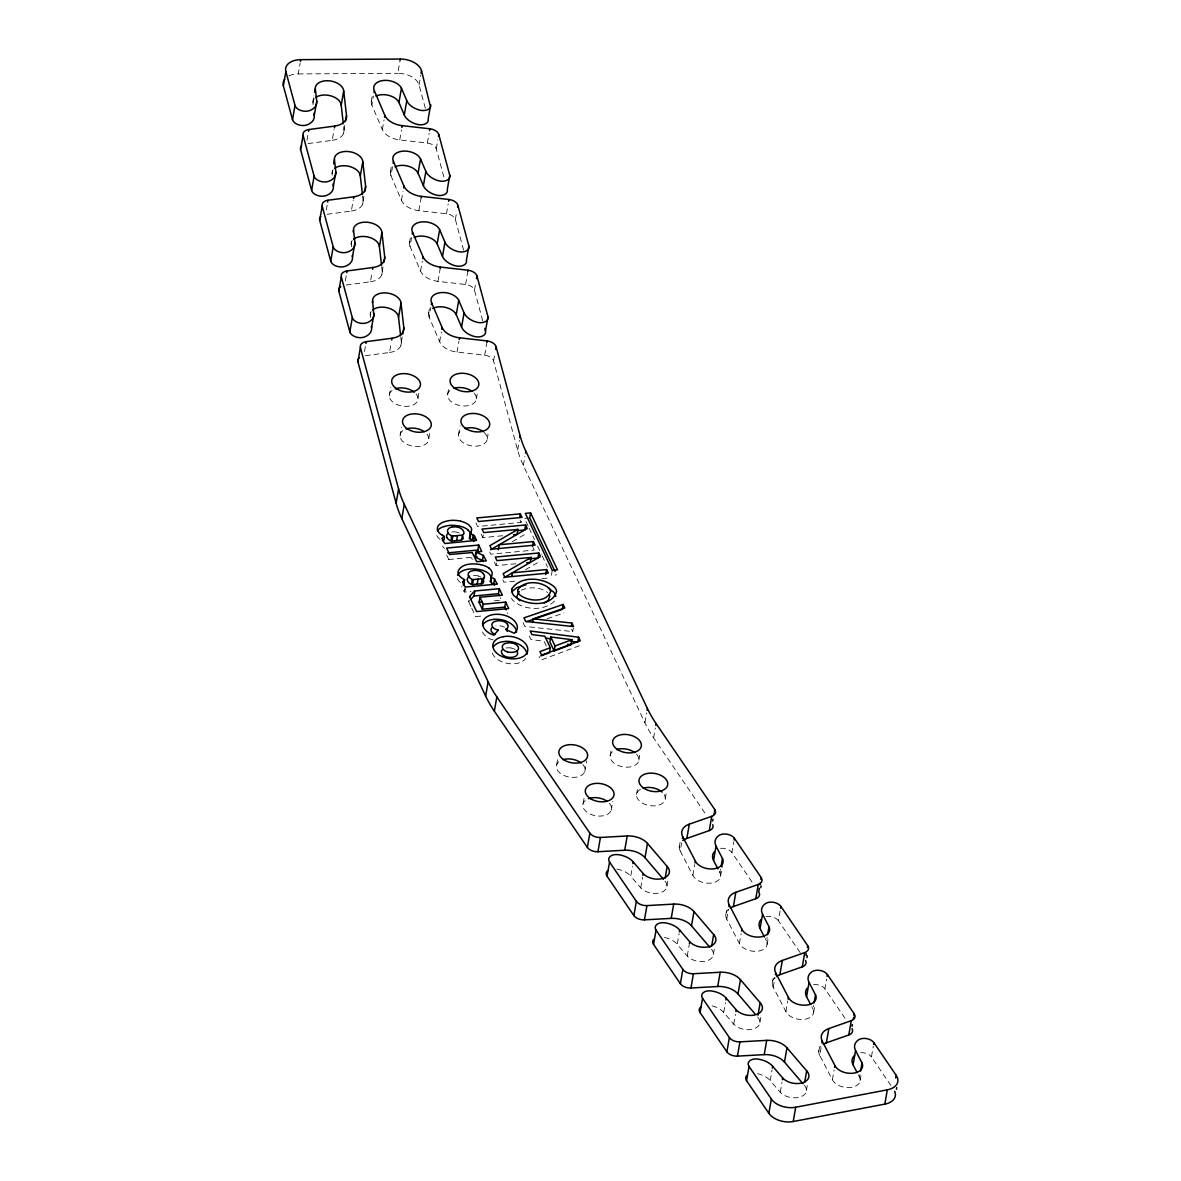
<?xml version="1.0" encoding="UTF-8"?>
<svg xmlns="http://www.w3.org/2000/svg" width="1181" height="1181" viewBox="0 0 1181 1181"><rect width="100%" height="100%" fill="white"/><g stroke="black" fill="none" stroke-linecap="round" stroke-linejoin="round"><path stroke-width="0.75" stroke-dasharray="5 3.75" d="M288.887 75.909A18.512 11.515 9.9 0 1 298.247 73.931L300.122 63.228M312.95 101.359L313.57 97.802M312.995 104.578L314.072 95.868M307.016 140.229L308.256 133.099M308.005 143.58L332.215 140.332L334.09 129.644M332.112 175.29L332.555 170.153M326.266 210.056L327.358 203.811M332.215 140.332A18.512 11.515 9.9 0 0 344.025 129.866L344.808 125.407M343.553 133.409L344.793 126.278M327.107 214.292L351.333 211.059L353.193 200.357M371.277 101.433L372.517 94.288M443.849 176.84L436.276 148.806A9.256 5.757 9.9 0 0 427.36 143.063L399.754 139.919A18.512 11.515 9.9 0 1 382.349 129.63L371.867 105.05L373.417 96.133M351.303 246.785L351.658 240.865M345.369 280.768L346.461 274.523M351.333 211.059A18.512 11.515 9.9 0 0 363.128 200.578L363.91 196.12M362.656 204.121L363.91 196.991M382.349 129.63L384.061 119.812M425.337 108.283L419.048 84.988A18.512 11.515 9.9 0 0 397.805 73.311L399.828 61.722M346.21 285.02L370.435 281.772L372.148 271.955M390.365 172.146L391.62 165M463.631 250.106L455.379 219.518A9.256 5.757 9.9 0 0 446.462 213.776L418.856 210.646A18.512 11.515 9.9 0 1 401.437 200.342L390.97 175.762L392.683 165.96M399.754 139.919L401.466 130.117M370.406 317.497L370.76 311.592M364.471 351.495L365.564 345.251M370.435 281.772A18.512 11.515 9.9 0 0 382.231 271.29L383.013 266.832M381.758 274.848L383.013 267.703M419.048 84.988L420.761 75.185M401.437 200.342L403.001 191.425M365.313 355.732L389.538 352.484L391.251 342.682M409.467 242.858L410.722 235.728M427.36 143.063L429.072 133.246M482.734 320.819L474.482 290.231A9.256 5.757 9.9 0 0 465.565 284.488L437.959 281.358A18.512 11.515 9.9 0 1 420.539 271.054L410.058 246.475L411.933 235.772M418.856 210.646L420.879 199.043M389.228 396.004L390.778 387.088M389.538 352.484A18.512 11.515 9.9 0 0 401.348 342.003L402.278 336.659M400.876 345.561L402.116 338.43M436.276 148.806L437.841 139.889M420.539 271.054L422.252 261.252M400.049 436.188L401.614 427.271M428.57 313.57L429.81 306.44M446.462 213.776L448.175 203.959M704.895 812.986L653.595 737.83A185.063 115.207 9.9 0 1 644.9 722.728L523.36 465.476A185.063 115.207 9.9 0 1 517.647 450.094L493.569 360.958A9.256 5.757 9.9 0 0 484.668 355.201L457.047 352.071A18.512 11.515 9.9 0 1 439.642 341.767L429.161 317.202L430.873 307.385M437.959 281.358L439.982 269.77M417.971 398.248L418.915 392.904M455.379 219.518L456.619 212.388M439.642 341.767L441.354 331.964M428.806 438.431L430.046 431.301M465.565 284.488L467.587 272.9M447.614 394.602L448.869 387.471M457.047 352.071L458.922 341.368M474.482 290.231L475.884 282.215M458.494 434.785L460.044 425.869M476.327 398.942L477.567 391.812M470.968 557.402L448.78 559.499L449.37 556.177M484.668 355.201L486.69 343.612M493.569 360.958L494.662 354.713M487.207 439.125L488.447 431.995M461.786 586.957L461.948 586.012M464.65 588.581L464.074 591.917L462.642 588.891M465.034 588.758L464.34 592.08M465.417 588.714L464.827 592.05L470.953 591.474M468.931 600.376L468.709 601.616L469.418 600.76M502.648 535.746L482.852 537.606L483.428 534.284M515.89 563.765L496.094 565.625L496.67 562.304M517.647 450.094L519.36 440.292M523.36 465.476L524.91 456.56M475.928 522.947L477.596 526.505L521.131 522.401L521.707 519.064M552.265 570.349L551.394 575.339L556.62 574.837M523.124 622.845L524.807 626.402L572.726 631.599L573.302 628.277M556.694 764.697L557.934 757.567M584.787 771.606L586.662 760.904M583.134 803.405L584.388 796.274M610.149 755.766L611.404 748.636M611.241 810.314L612.791 801.397M644.9 722.728L646.612 712.925M638.862 760.106L640.102 752.976M636.544 794.488L637.799 787.343M653.595 737.83L655.307 728.027M665.065 881.129A14.349 8.931 9.9 0 1 660.076 892.792A14.349 8.931 9.9 0 1 640.752 887.891L630.728 876.169L632.44 866.367M640.737 887.891L642.612 877.188M665.257 798.814L666.497 791.683M666.911 886.119L668.151 878.974M679.223 847.338L680.463 840.193M720.307 871.047L719.997 872.833A14.349 8.931 9.9 0 1 710.696 883.137A14.349 8.931 9.9 0 1 692.878 875.372L680.241 850.999L681.629 842.968M711.567 949.273A14.349 8.931 9.9 0 1 706.578 960.921A14.349 8.931 9.9 0 1 687.239 956.02L677.215 944.298L679.09 933.61M692.893 875.372L694.753 864.669M687.239 956.02L689.261 944.431M720.454 870.161L720.617 869.26M720.602 876.199L722.477 865.496M713.413 954.248L714.653 947.118M752.017 882.03L731.91 852.549L733.77 841.861M725.725 915.467L726.965 908.337M726.743 919.128L728.456 909.326A18.512 11.515 9.9 0 0 726.743 919.128L739.395 943.501A14.349 8.931 9.9 0 0 757.198 951.266A14.349 8.931 9.9 0 0 766.499 940.962L767.119 937.389M757.7 1016.989A14.349 8.931 9.9 0 1 753.36 1028.976A14.349 8.931 9.9 0 1 733.741 1024.163L723.717 1012.442L725.429 1002.639M739.395 943.501L741.107 933.699M733.741 1024.163L735.453 1014.346M767.119 944.328L768.359 937.197M759.9 1022.377L761.155 1015.247M800.201 952.624L778.412 920.693L780.124 910.876M772.226 983.596L773.481 976.466M773.245 987.257L774.957 977.455A18.512 11.515 9.9 0 0 773.245 987.257L785.896 1011.63A14.349 8.931 9.9 0 0 803.7 1019.41A14.349 8.931 9.9 0 0 813 1009.091L813.62 1005.533M804.202 1085.118A14.349 8.931 9.9 0 1 799.862 1097.105A14.349 8.931 9.9 0 1 780.242 1092.292L770.219 1080.571L772.079 1069.868M785.896 1011.63L787.771 1000.942M780.242 1092.292L781.955 1082.475M813.62 1012.457L814.86 1005.326M806.402 1090.521L807.642 1083.376M845.035 1018.288L824.914 988.822L826.626 979.019M818.728 1051.725L819.983 1044.595M859.975 1074.548L859.502 1077.234A14.349 8.931 9.9 0 1 850.202 1087.539A14.349 8.931 9.9 0 1 832.384 1079.774L819.747 1055.401L821.312 1046.469M832.398 1079.759L834.111 1069.956M860.122 1080.585L861.362 1073.455M890.917 1085.516L871.416 1056.951L873.29 1046.248M554.583 601.04C543.924 611.596 523.729 610.282 512.938 600.479A15.191 9.448 9.9 0 1 511.565 598.383M493.186 639.895L489.613 638.818A17.863 11.116 9.9 0 1 482.01 630.639M512.362 541.636L526.372 533.517M525.589 569.655L539.614 561.521M521.279 590.19C529.59 586.588 540.308 586.913 547.63 592.567M579.413 645.756L540.736 660.135L539.067 656.577M547.275 618.696L563.928 612.998M444.41 548.471L442.476 546.212M529.708 517.883L524.482 518.37L528.335 526.505M514.798 581.185L503.918 582.203L502.811 579.841M542.005 578.616L547.453 578.114L546.331 575.738M494.485 600.804L501.497 600.14L500.36 597.719M475.722 616.6L481.745 616.024M298.247 73.931L397.805 73.311M510.915 647.985L511.476 648.089A7.219 4.488 9.9 0 1 515.3 649.624M457.195 532.277L457.623 532.41A7.234 4.503 9.9 0 1 459.202 532.985M478.423 576.018L477.537 575.767A9.108 5.669 9.9 0 0 471.677 575.708M460.354 582.573L459.734 582.056A11.5 7.16 9.9 0 1 457.106 576.963M858.307 1074.902L859.502 1077.234M811.805 1006.773L813 1009.091M765.288 938.644L766.499 940.962M719.185 871.283L719.997 872.833M529.103 528.143L534.476 539.525M537.562 546.035L541.4 554.184M542.168 555.808L547.556 567.205M520.009 520.024L521.131 522.401M533.089 547.718L534.211 550.095L490.691 554.199L489.569 551.822M571.604 629.237L572.726 631.599M546.316 646.155L543.998 641.224L531.022 639.571L529.354 636.028M481.169 534.063L482.852 537.606M494.411 562.082L496.094 565.625M507.461 612.762L507.845 613.574M471.544 557.845L472.297 559.454M446.698 555.07L447.259 556.281M447.451 556.679L448.78 559.499M470.894 606.37L468.724 601.764M471.75 608.185L475.603 616.32M400.817 337.397L401.348 342.003M381.714 266.67L382.231 271.29M362.597 195.957L363.128 200.578M343.671 126.78L344.025 129.866M370.14 315.15A14.349 8.931 9.9 0 1 371.114 311.577M351.037 244.437A14.349 8.931 9.9 0 1 352.263 240.496M331.92 173.725A14.349 8.931 9.9 0 1 333.16 169.784M312.817 103.013A14.349 8.931 9.9 0 1 314.338 98.717M371.853 105.05A14.349 8.931 9.9 0 1 373.624 97.492M390.955 175.762A14.349 8.931 9.9 0 1 392.727 168.204M410.043 246.475A14.349 8.931 9.9 0 1 411.829 238.916M429.146 317.202A14.349 8.931 9.9 0 1 430.917 309.629M680.241 850.999A18.512 11.515 9.9 0 1 680.581 842.791M720.543 848.327A9.256 5.757 9.9 0 1 731.91 852.549M765.938 916.648A9.256 5.757 9.9 0 1 778.412 920.693M813.561 984.6A9.256 5.757 9.9 0 1 824.914 988.822M819.747 1055.401A18.512 11.515 9.9 0 1 820.736 1046.396M860.624 1052.67A9.256 5.757 9.9 0 1 871.416 1056.951M757.479 1073.706A18.512 11.515 9.9 0 1 770.219 1080.571M712.069 1005.828A18.512 11.515 9.9 0 1 723.717 1012.442M664.46 937.448A18.512 11.515 9.9 0 1 677.215 944.298M616.851 869.098A18.512 11.515 9.9 0 1 630.728 876.169M582.883 764.535A14.526 9.035 9.9 0 1 579.207 776.434A14.526 9.035 9.9 0 1 559.646 772.787A14.526 9.035 9.9 0 1 560.931 760.446M609.322 803.242A14.526 9.035 9.9 0 1 606.015 814.993A14.526 9.035 9.9 0 1 586.691 811.997A14.526 9.035 9.9 0 1 586.411 799.67M636.515 754.172A14.526 9.035 9.9 0 1 633.223 766.115A14.526 9.035 9.9 0 1 613.648 762.778A14.526 9.035 9.9 0 1 614.356 750.393M664.18 794.547A14.526 9.035 9.9 0 1 658.112 805.309A14.526 9.035 9.9 0 1 639.482 800.998A14.526 9.035 9.9 0 1 640.752 789.115M426.917 434.091A14.526 9.035 9.9 0 1 422.414 445.739A14.526 9.035 9.9 0 1 403.031 441.679A14.526 9.035 9.9 0 1 404.876 429.471M416.081 393.908A14.526 9.035 9.9 0 1 412.007 405.423A14.526 9.035 9.9 0 1 392.845 402.057A14.526 9.035 9.9 0 1 392.993 389.848M484.018 432.379A14.526 9.035 9.9 0 1 482.291 444.838A14.526 9.035 9.9 0 1 462.317 442.048A14.526 9.035 9.9 0 1 462.701 429.412M473.98 393.007A14.526 9.035 9.9 0 1 470.688 404.95A14.526 9.035 9.9 0 1 451.112 401.614A14.526 9.035 9.9 0 1 451.821 389.228M439.967 539.304A12.076 7.514 9.9 0 1 436.557 534.521M451.821 532.011A9.049 5.639 9.9 0 1 457.209 532.232M478.438 576.003A7.263 4.517 9.9 0 1 481.021 577.258M504.508 627.318A7.204 4.488 9.9 0 0 500.08 625.9A9.832 6.126 9.9 0 0 495.872 625.915M492.329 653.019A17.7 11.013 9.9 0 0 518.031 663.205A17.597 10.954 9.9 0 0 525.693 658.481M505.955 648.059A9.802 6.097 9.9 0 1 510.915 647.97"/><path stroke-width="1.5" d="M345.575 120.949L346.52 115.59L343.701 90.967A14.349 8.931 9.9 0 0 328.909 80.795A14.349 8.931 9.9 0 0 315.312 88.737L316.744 101.271L314.249 115.531A18.512 11.515 9.9 0 1 307.149 124.846A9.256 5.757 9.9 0 1 292.519 119.709L283.366 85.829L285.861 71.554A18.512 11.515 9.9 0 1 300.742 59.655L400.285 59.05A18.512 11.515 9.9 0 1 421.528 70.727L430.371 106.393M300.432 61.442L300.742 59.655M292.519 119.709L295.014 105.434L285.861 71.554M364.693 191.662L365.623 186.303L362.803 161.679A14.349 8.931 9.9 0 0 348.011 151.508A14.349 8.931 9.9 0 0 334.415 159.45L335.847 171.983L333.352 186.244A18.512 11.515 9.9 0 1 326.236 195.559A9.256 5.757 9.9 0 1 311.622 190.421L300.609 149.633L303.089 135.372A9.256 5.757 9.9 0 1 308.876 129.541L334.71 126.072A18.512 11.515 9.9 0 0 346.52 115.59M314.692 92.31L315.312 88.737M308.566 131.312L308.876 129.541M311.622 190.421L314.116 176.146L303.089 135.372M334.4 127.858L334.71 126.072M383.795 262.374L384.726 257.03L381.906 232.406A14.349 8.931 9.9 0 0 367.114 222.22A14.349 8.931 9.9 0 0 353.518 230.162L354.95 242.696L352.469 256.956A18.512 11.515 9.9 0 1 345.339 266.286A9.256 5.757 9.9 0 1 330.724 261.134L319.711 220.345L322.192 206.084A9.256 5.757 9.9 0 1 327.978 200.253L353.813 196.784A18.512 11.515 9.9 0 0 365.623 186.303M343.317 123.71L341.206 105.242L343.701 90.967M333.632 163.908L334.415 159.45M327.668 202.025L327.978 200.253M330.724 261.134L333.219 246.873L322.192 206.084M353.503 198.57L353.813 196.784M373.595 316.08L371.572 327.683A18.512 11.515 9.9 0 1 364.442 336.998A9.256 5.757 9.9 0 1 349.827 331.861L338.814 291.072L341.294 276.797A9.256 5.757 9.9 0 1 347.081 270.966L372.916 267.496A18.512 11.515 9.9 0 0 384.726 257.03M374.052 92.561L374.362 90.789A14.349 8.931 9.9 0 1 383.618 80.456A14.349 8.931 9.9 0 1 401.451 88.206L406.781 100.71A18.512 11.515 9.9 0 0 418.886 109.907A9.256 5.757 9.9 0 0 430.681 104.607M362.803 161.679L360.308 175.954L362.419 194.422M353.208 231.948L353.518 230.162M346.771 272.752L347.081 270.966M384.519 117.14L384.829 115.354L374.362 90.789M349.827 331.861L352.322 317.586L341.294 276.797M399.975 60.836L400.285 59.05M430.209 107.279L428.186 118.868A9.256 5.757 9.9 0 1 416.391 124.182A18.512 11.515 9.9 0 1 404.286 114.985L398.957 102.481L401.451 88.206M372.606 269.283L372.916 267.496M663.456 879.284L644.988 857.686A18.512 11.515 9.9 0 0 624.719 850.231L597.94 851.737A9.256 5.757 9.9 0 1 587.37 847.441L494.352 711.169A185.063 115.207 9.9 0 1 485.642 696.067L401.806 518.607A185.063 115.207 9.9 0 1 396.107 503.224L357.917 361.785L360.397 347.509A9.256 5.757 9.9 0 1 366.184 341.678L392.033 338.224A18.512 11.515 9.9 0 0 403.828 327.742L401.023 303.118A14.349 8.931 9.9 0 0 386.231 292.947A14.349 8.931 9.9 0 0 372.635 300.889L372.31 302.676M393.14 163.273L393.45 161.502A14.349 8.931 9.9 0 1 402.706 151.168A14.349 8.931 9.9 0 1 420.539 158.918L425.883 171.422A18.512 11.515 9.9 0 0 437.989 180.619A9.256 5.757 9.9 0 0 449.784 175.319L438.771 134.545A9.256 5.757 9.9 0 0 429.854 128.788L402.249 125.658A18.512 11.515 9.9 0 1 384.829 115.354M381.537 265.135L379.426 246.667L381.906 232.406M401.939 127.445L402.249 125.658M404.286 114.985L406.781 100.71M365.874 343.464L366.184 341.678M373.742 315.194L372.635 300.889M421.071 73.399L421.528 70.727M403.622 187.853L403.932 186.067L393.45 161.502M449.784 175.319L447.289 189.595A9.256 5.757 9.9 0 1 435.494 194.895A18.512 11.515 9.9 0 1 423.389 185.697L418.059 173.194L420.554 158.918M391.723 339.995L392.033 338.224M429.544 130.574L429.854 128.788M412.243 234L412.553 232.214A14.349 8.931 9.9 0 1 421.809 221.895A14.349 8.931 9.9 0 1 439.642 229.645M400.639 335.847L398.528 317.379L401.023 303.118M421.041 198.157L421.351 196.371A18.512 11.515 9.9 0 1 403.932 186.067M423.389 185.697L425.883 171.422M402.751 333.987L403.828 327.742M438.461 136.317L438.771 134.545M422.724 258.565L423.034 256.794L412.553 232.214M468.887 246.032L466.392 260.307A9.256 5.757 9.9 0 1 454.596 265.607A18.512 11.515 9.9 0 1 442.491 256.41L437.162 243.906L439.642 229.645L444.971 242.149A18.512 11.515 9.9 0 0 457.077 251.346A9.256 5.757 9.9 0 0 468.887 246.032L457.874 205.258A9.256 5.757 9.9 0 0 448.957 199.5L421.351 196.371M448.647 201.287L448.957 199.5M396.107 503.224L398.588 488.964L360.397 347.509M431.345 304.713L431.655 302.926A14.349 8.931 9.9 0 1 440.912 292.608A14.349 8.931 9.9 0 1 458.745 300.358L464.074 312.862A18.512 11.515 9.9 0 0 476.179 322.059A9.256 5.757 9.9 0 0 487.974 316.759L476.962 275.97A9.256 5.757 9.9 0 0 468.045 270.228L440.439 267.083A18.512 11.515 9.9 0 1 423.034 256.794M440.129 268.869L440.439 267.083M442.491 256.41L444.971 242.149M401.806 518.607L404.301 504.346A185.063 115.207 9.9 0 1 398.588 488.964M457.564 207.029L457.874 205.258M441.812 329.292L442.122 327.506L431.655 302.926M458.745 300.358L456.25 314.633L461.579 327.122A18.512 11.515 9.9 0 0 473.684 336.319A9.256 5.757 9.9 0 0 485.494 331.02L487.974 316.759M467.735 271.999L468.045 270.228M459.232 339.582L459.542 337.81A18.512 11.515 9.9 0 1 442.122 327.506M461.579 327.122L464.074 312.862M476.504 278.642L476.962 275.97M454.301 540.795C449.415 542.655 452.19 537.813 451.216 535.569A6.643 4.133 9.9 0 1 448.352 533.281L448.027 532.734M451.998 541.001L452.869 536.012L455.172 535.805M486.838 342.726L487.148 340.94L459.542 337.81M454.582 540.765C458.745 541.68 455.335 534.432 459.512 535.392M459.232 540.337L461.269 540.13L462.849 534.772A9.33 5.802 9.9 0 0 463.572 533.915M495.607 349.355L496.064 346.683A9.256 5.757 9.9 0 0 487.148 340.94M470.437 539.112L469.27 538.595L471.647 529.767A10.599 6.599 9.9 0 0 470.85 527.228L468.517 524.689A14.438 8.99 9.9 0 0 460.723 521.249M470.673 535.775L469.758 537.916L470.702 532.823M473.802 541.474L473.566 540.942A2.214 1.373 9.9 0 0 472.415 539.909L473.256 534.949A25.967 16.165 9.9 0 1 472.474 534.624L471.499 534.211M473.566 540.942L474.437 535.953A2.214 1.373 9.9 0 0 473.286 534.919M475.22 557.225L475.736 552.058L481.745 551.483L478.704 545.046L446.61 548.073L449.651 554.509L472.267 552.546M474.865 584.359C469.964 586.234 472.784 581.362 471.795 579.133A6.673 4.148 9.9 0 1 468.931 576.83L468.606 576.269M478.777 552.044L477.833 550.036L478.704 545.046M472.548 584.565L473.419 579.576L475.736 579.369M470.584 599.446L473.98 595.992L474.88 590.987L498.943 588.729M477.168 584.137L478.039 579.133M482.483 560.385L483.354 555.395L476.223 552.295L475.353 557.284L482.793 560.591M484.24 577.302A7.116 4.429 9.9 0 1 483.944 577.76L483.723 578.055A2.244 1.402 9.9 0 1 482.188 578.779L481.317 583.768A35.799 22.277 9.9 0 0 480.534 583.813L475.146 584.329M506.118 609.927L504.789 607.108L482.35 609.219L479.058 602.266L479.929 597.261L502.368 595.15L499.312 588.684L498.441 593.674L499.401 595.696M483.723 578.055L483.073 582.75A7.116 4.429 9.9 0 0 483.369 582.292M482.35 609.219L483.221 604.229L479.929 597.261M491.163 582.705L490.912 576.904M498.338 549.755L499.209 544.766L533.399 541.548L535.082 545.105L491.562 549.195L489.879 545.652L517.928 529.398L517.057 534.388L513.455 534.727M493.85 583.975L494.44 578.779L492.403 577.878M519.832 437.62L520.142 435.833L496.064 346.683M525.53 453.002L525.84 451.216A185.063 115.207 9.9 0 1 520.142 435.833M485.642 696.067L488.137 681.791L404.301 504.346M519.743 517.175L520.319 513.853L476.799 517.957L478.467 521.515L522.002 517.411L520.319 513.853M504.789 607.108L505.66 602.103L483.221 604.229M511.86 576.121L512.436 572.785L546.641 569.567L548.324 573.11L504.789 577.214L503.121 573.671L531.155 557.417L530.284 562.407L526.682 562.746M517.928 529.398L483.723 532.616L482.04 529.058L525.575 524.969L524.704 529.959L517.44 530.638M494.352 711.169L496.832 696.893A185.063 115.207 9.9 0 1 488.137 681.791M530.579 512.894L557.491 569.847L552.265 570.349L525.353 513.381L530.579 512.894L529.708 517.883L555.085 571.589M532.528 546.537L533.399 541.548M531.155 557.417L496.965 560.635L495.282 557.078L538.802 552.974L537.931 557.978L528.867 558.834M532.557 622.18L533.148 618.844L564.798 607.994L563.13 604.451L523.995 617.855L525.678 621.413L573.597 626.609L571.914 623.051L533.148 618.844M545.77 574.557L546.641 569.567M550.789 636.987L549.903 641.992L554.155 650.967L571.043 644.678L571.914 639.689L550.789 636.987L555.026 645.977L554.155 650.967M550.302 647.734L539.938 651.587L541.607 655.145L580.284 640.766L578.601 637.209L530.225 631.023L531.893 634.581L544.869 636.234L550.302 647.734L549.431 652.724L540.795 655.942M563.13 604.451L562.259 609.44L526.519 621.678M571.338 626.388L571.914 623.051M578.601 637.209L577.73 642.198L570.571 641.283M587.37 847.441L589.865 833.166L496.832 696.893M597.94 851.737L600.435 837.462L627.2 835.971A18.512 11.515 9.9 0 1 647.483 843.426L667.176 866.455L665.154 878.044M709.958 947.413L691.49 925.83A18.512 11.515 9.9 0 0 671.221 918.375L644.442 919.866A9.256 5.757 9.9 0 1 633.872 915.57L607.064 876.272L609.544 862.012A9.256 5.757 9.9 0 1 618.254 854.66A18.512 11.515 9.9 0 1 633.208 861.909L643.232 873.615A14.349 8.931 9.9 0 0 662.851 878.428A14.349 8.931 9.9 0 0 667.191 866.455M647.07 710.239L647.38 708.467L525.84 451.216M624.719 850.231L627.2 835.971M655.78 725.341L656.09 723.569A185.063 115.207 9.9 0 1 647.38 708.467M632.898 863.68L633.208 861.909M633.872 915.57L636.367 901.31L609.544 862.012M644.988 857.686L647.483 843.426M642.922 875.401L643.232 873.615M644.442 919.866L646.937 905.606L673.701 904.1A18.512 11.515 9.9 0 1 693.985 911.555L713.678 934.599L711.656 946.188M755.235 1014.11L737.992 993.959A18.512 11.515 9.9 0 0 717.708 986.504L690.944 987.995A9.256 5.757 9.9 0 1 680.374 983.714L653.565 944.401L656.045 930.141A9.256 5.757 9.9 0 1 664.755 922.804A18.512 11.515 9.9 0 1 679.71 930.038L689.734 941.759A14.349 8.931 9.9 0 0 709.353 946.572A14.349 8.931 9.9 0 0 713.693 934.584M682.411 838.51L682.721 836.724A18.512 11.515 9.9 0 1 689.335 824.161L711.759 816.322A9.256 5.757 9.9 0 0 714.712 809.457L656.09 723.569M671.221 918.375L673.701 904.1M682.795 840.547A18.512 11.515 9.9 0 1 686.855 838.436L689.335 824.161M679.4 931.824L679.71 930.038M695.063 862.883L695.373 861.097L682.721 836.724M680.374 983.714L682.869 969.439L656.045 930.141M691.49 925.83L693.985 911.555M689.424 943.545L689.734 941.759M686.855 838.436L709.264 830.583L711.759 816.322M712.689 821.046L712.999 819.26M713.929 813.916L714.092 813.015M714.402 811.229L714.712 809.457M690.944 987.995L693.439 973.735L720.203 972.243A18.512 11.515 9.9 0 1 740.487 979.699L760.18 1002.728L757.995 1015.217M717.989 868.95L713.56 860.432L716.055 846.157A18.512 11.515 9.9 0 1 718.801 835.572A9.256 5.757 9.9 0 1 734.39 838.289L761.214 877.586L760.904 879.373M721.089 866.588L722.477 858.557L716.055 846.157M802.962 1083.686L784.479 1062.088A18.512 11.515 9.9 0 0 764.21 1054.633L737.446 1056.139A9.256 5.757 9.9 0 1 726.876 1051.843L700.067 1012.545L702.547 998.27A9.256 5.757 9.9 0 1 711.272 990.933A18.512 11.515 9.9 0 1 726.212 998.166L736.235 1009.888A14.349 8.931 9.9 0 0 755.855 1014.7A14.349 8.931 9.9 0 0 760.195 1002.728M734.08 840.075L734.39 838.289M728.913 906.639L729.223 904.867A18.512 11.515 9.9 0 1 735.837 892.305L758.261 884.451A9.256 5.757 9.9 0 0 761.214 877.586M717.708 986.504L720.203 972.243M730.212 908.041A18.512 11.515 9.9 0 1 733.357 906.565L735.837 892.305M725.902 999.953L726.212 998.166M741.565 931.012L741.889 929.24L729.223 904.867M726.876 1051.843L729.371 1037.568L702.547 998.27M737.992 993.959L740.487 979.699M735.925 1011.674L736.235 1009.888M733.357 906.565L755.766 898.711L758.261 884.451M759.043 890.075L758.733 891.847A9.256 5.757 9.9 0 1 755.766 898.711M759.191 889.175L759.353 888.289M759.973 884.717L760.284 882.93M760.8 887.699L761.125 885.927M737.446 1056.139L739.941 1041.863L766.705 1040.372A18.512 11.515 9.9 0 1 786.974 1047.827L806.682 1070.857L804.66 1082.446M764.491 937.094L760.062 928.561L762.557 914.301A18.512 11.515 9.9 0 1 765.303 903.701A9.256 5.757 9.9 0 1 780.892 906.418L807.73 945.715L807.405 947.502M767.591 934.717L768.993 926.701L762.557 914.301M894.652 1091.274A18.512 11.515 9.9 0 1 884.835 1104.117L793.219 1121.522A18.512 11.515 9.9 0 1 768.846 1113.329L746.569 1080.674L749.049 1066.413A9.256 5.757 9.9 0 1 757.774 1059.062A18.512 11.515 9.9 0 1 772.699 1066.31L782.723 1078.017A14.349 8.931 9.9 0 0 802.357 1082.829A14.349 8.931 9.9 0 0 806.697 1070.857M780.582 908.204L780.892 906.418M775.43 974.783L775.74 972.996A18.512 11.515 9.9 0 1 782.353 960.433L804.763 952.58A9.256 5.757 9.9 0 0 807.73 945.715M764.21 1054.633L766.705 1040.372M776.729 976.185A18.512 11.515 9.9 0 1 779.859 974.694L782.353 960.433M772.389 1068.082L772.699 1066.31M788.081 999.156L788.391 997.369L775.74 972.996M768.846 1113.329L771.341 1099.053L749.049 1066.413M784.479 1062.088L786.974 1047.827M782.413 1079.803L782.723 1078.017M779.859 974.694L802.283 966.855L804.763 952.58M806.018 955.532L806.328 953.746M807.007 957.614L807.317 955.842M810.594 1004.455L806.564 996.705L809.059 982.43A18.512 11.515 9.9 0 1 811.819 971.83A9.256 5.757 9.9 0 1 827.409 974.561L854.232 1013.844L853.922 1015.63M793.219 1121.522L795.699 1107.247L887.315 1089.842A18.512 11.515 9.9 0 0 896.187 1075.33L873.91 1042.69A9.256 5.757 9.9 0 0 858.321 1039.959A18.512 11.515 9.9 0 0 855.561 1050.559L853.066 1064.834L857.096 1072.584M814.093 1002.861L815.495 994.83L809.059 982.43M827.099 976.347L827.409 974.561M821.932 1042.912L822.242 1041.125A18.512 11.515 9.9 0 1 828.855 1028.562L851.265 1020.709A9.256 5.757 9.9 0 0 854.232 1013.844M823.231 1044.314A18.512 11.515 9.9 0 1 826.36 1042.823L828.855 1028.562M834.583 1067.284L834.893 1065.498L822.242 1041.125M826.36 1042.823L848.785 1034.984L851.265 1020.709M852.047 1026.333L852.357 1024.547M853.287 1019.203L853.597 1017.417M860.595 1070.99L861.997 1062.959L855.561 1050.559M873.6 1044.476L873.91 1042.69M884.835 1104.117L887.315 1089.842M895.715 1078.002L896.187 1075.33M896.438 1089.325L896.748 1087.539M457.534 575.25C462.096 568.223 472.208 568.282 479.604 569.567A15.353 9.566 9.9 0 1 488.063 573.021A11.559 7.189 9.9 0 1 491.296 577.863M490.838 580.624L490.189 581.672L492.093 574.542A11.559 7.189 9.9 0 0 488.89 568.061M469.625 596.523L474.393 591.194M512.067 591.622L516.776 587.636L525.87 584.875M442.196 538.211L443.894 536.277M462.745 581.79L464.473 579.827L463.498 584.949M498.352 630.108L493.776 635.216L490.484 633.828A17.863 11.116 9.9 0 1 482.66 622.933M519.227 591.504L516.879 596.287A10.452 6.51 9.9 0 0 518.311 599.328L519.906 600.804M490.558 549.741L527.243 528.512L525.575 524.969M503.8 577.76L540.485 556.531L538.802 552.974M505.867 629.281L506.619 628.823A7.071 4.399 9.9 0 0 508.051 625.827L507.52 624.365M496.921 584.108L491.001 584.669M544.161 603.033L548.235 600.406L549.77 596.361A10.452 6.51 9.9 0 0 549.327 594.811M555.026 645.977L571.914 639.689M444.026 526.549L447.732 525.663A20.402 12.696 9.9 0 1 457.741 525.766L459.867 526.195A14.438 8.99 9.9 0 1 467.72 529.634M473.98 595.992L498.072 593.718M462.14 535.141L460.103 535.347M455.453 535.775L457.46 535.584M476.017 579.34L481.405 578.823A35.799 22.277 9.9 0 1 482.188 578.764M456.589 540.573L458.346 540.411M447.747 552.87L477.833 550.036M474.865 557.048L477.124 556.827M485.745 560.886L476.666 561.684L472.37 552.767M465.698 587.046L490.174 584.743M479.058 602.266L481.863 602M476.593 611.596L508.716 608.569L505.66 602.103M452.825 536.012L452.161 535.938M473.374 579.576L472.651 579.472M545.474 638.08L550.848 638.773M567.53 644.236L571.043 644.678M512.347 643.099L511.786 642.995A9.802 6.097 9.9 0 0 506.177 643.232A9.168 5.713 9.9 0 0 505.114 643.571L504.228 643.999A7.116 4.429 9.9 0 0 502.442 647.867L503.372 649.432A6.555 4.089 9.9 0 0 505.645 651.159L507.49 651.853M480.475 564.577C472.976 563.278 461.52 563.145 458.051 571.397A11.5 7.16 9.9 0 0 460.59 577.066L461.933 578.07A17.479 10.88 9.9 0 0 463.247 578.867L464.694 579.679L463.454 584.462M460.738 521.205L458.612 520.777A20.402 12.696 9.9 0 0 448.603 520.673L444.897 521.559A16.962 10.57 9.9 0 0 438.21 525.825A12.076 7.514 9.9 0 0 442.358 535.273M498.042 630.019L496.241 629.517A6.761 4.207 9.9 0 1 493.186 627.613L492.492 626.727A7.204 4.488 9.9 0 1 493.968 621.826A9.832 6.126 9.9 0 1 500.951 620.866A7.204 4.488 9.9 0 1 507.564 624.365M451.201 540.898L450.345 540.558M471.78 584.462L470.924 584.123A6.673 4.148 9.9 0 1 468.06 581.834L467.735 581.259A7.972 4.96 9.9 0 1 469.654 576.151M494.44 578.779L497.083 583.945M493.569 583.768L491.532 582.868M470.141 533.605L471.308 534.122M505.557 629.443L514.37 633.296L516.437 630.934A17.951 11.175 9.9 0 0 515.388 622.047L514.68 621.162A17.464 10.865 9.9 0 0 495.208 614.341A17.582 10.939 9.9 0 0 482.601 622.918M470.629 539.2L471.603 539.614A25.967 16.165 9.9 0 0 472.385 539.938M483.354 555.395L486.114 560.68M442.403 540.632C444.041 542.168 445.488 535.953 443.274 535.643A12.77 7.942 9.9 0 1 442.462 535.2M548.501 588.182L553.712 592.168A15.191 9.448 9.9 0 1 555.734 596.449M467.632 529.678L469.979 532.218A10.599 6.599 9.9 0 1 470.629 533.738M447.156 537.724L447.481 538.285A6.643 4.133 9.9 0 0 450.345 540.573M482.881 560.695L483.324 561.625M493.924 584.078L494.485 585.259M476.43 540.189L474.437 535.953M476.474 611.315L469.595 596.759M464.945 586.927L462.672 582.085M442.137 538.625L444.691 543.526L476.519 540.381M484.8 328.466L485.494 331.02M507.18 630.816L506.649 629.37A7.204 4.488 9.9 0 0 506.472 629.03M371.395 326.118L371.572 327.683M352.292 255.391L352.469 256.956M333.086 183.896L333.352 186.244M313.984 113.184L314.249 115.531M357.917 361.785A9.256 5.757 9.9 0 1 359.408 357.622M372.665 309.909A14.349 8.931 9.9 0 1 388.298 308.034A14.349 8.931 9.9 0 1 398.543 317.379M374.067 313.408A18.512 11.515 9.9 0 1 366.937 322.738A9.256 5.757 9.9 0 1 352.322 317.586M338.814 291.072A9.256 5.757 9.9 0 1 340.807 286.54M353.562 239.182A14.349 8.931 9.9 0 1 369.181 237.322A14.349 8.931 9.9 0 1 379.441 246.667M354.95 242.696A18.512 11.515 9.9 0 1 347.834 252.011A9.256 5.757 9.9 0 1 333.219 246.873M319.711 220.345A9.256 5.757 9.9 0 1 320.774 216.581M334.828 168.189A14.349 8.931 9.9 0 1 350.388 166.698A14.349 8.931 9.9 0 1 360.323 175.954M335.847 171.983A18.512 11.515 9.9 0 1 328.731 181.298A9.256 5.757 9.9 0 1 314.116 176.146M300.609 149.633A9.256 5.757 9.9 0 1 301.672 145.868M315.726 97.462A14.349 8.931 9.9 0 1 331.285 95.986A14.349 8.931 9.9 0 1 341.22 105.242M316.744 101.271A18.512 11.515 9.9 0 1 309.629 110.586A9.256 5.757 9.9 0 1 295.014 105.434M283.366 85.829A18.512 11.515 9.9 0 1 284.577 79.348M375.971 96.03A14.349 8.931 9.9 0 1 398.957 102.481M395.074 166.757A14.349 8.931 9.9 0 1 418.059 173.194M414.162 237.47A14.349 8.931 9.9 0 1 437.162 243.906M432.748 308.433A14.349 8.931 9.9 0 1 456.25 314.633M712.748 824.663A9.256 5.757 9.9 0 1 709.264 830.583M722.477 858.557A14.349 8.931 9.9 0 1 713.176 868.876A14.349 8.931 9.9 0 1 695.358 861.097M713.56 860.432A18.512 11.515 9.9 0 1 714.062 852.032M768.993 926.701A14.349 8.931 9.9 0 1 759.693 937.005A14.349 8.931 9.9 0 1 741.875 929.24M760.062 928.561A18.512 11.515 9.9 0 1 761.051 919.556M805.516 960.448A9.256 5.757 9.9 0 1 802.283 966.855M815.495 994.83A14.349 8.931 9.9 0 1 806.195 1005.134A14.349 8.931 9.9 0 1 788.377 997.369M806.564 996.705A18.512 11.515 9.9 0 1 807.066 988.29M852.018 1028.577A9.256 5.757 9.9 0 1 848.785 1034.984M861.997 1062.959A14.349 8.931 9.9 0 1 852.697 1073.263A14.349 8.931 9.9 0 1 834.878 1065.498M853.066 1064.834A18.512 11.515 9.9 0 1 854.586 1055.268M795.699 1107.247A18.512 11.515 9.9 0 1 771.341 1099.053M746.569 1080.674A9.256 5.757 9.9 0 1 746.953 1075.33M739.941 1041.863A9.256 5.757 9.9 0 1 729.371 1037.568M700.067 1012.545A9.256 5.757 9.9 0 1 701.086 1006.67M693.439 973.735A9.256 5.757 9.9 0 1 682.869 969.439M653.565 944.401A9.256 5.757 9.9 0 1 653.669 939.353M646.937 905.606A9.256 5.757 9.9 0 1 636.367 901.31M607.064 876.272A9.256 5.757 9.9 0 1 607.743 870.663M600.435 837.462A9.256 5.757 9.9 0 1 589.865 833.166M563.012 759.649A14.526 9.035 9.9 0 1 581.273 763.044M588.389 798.71A14.526 9.035 9.9 0 1 606.724 801.043M616.571 749.492A14.526 9.035 9.9 0 1 634.714 752.577M642.966 788.199A14.526 9.035 9.9 0 1 662.069 792.082M406.043 429.013A14.526 9.035 9.9 0 1 424.156 431.611M395.207 388.829A14.526 9.035 9.9 0 1 414.369 392.21M464.915 428.511A14.526 9.035 9.9 0 1 483.044 431.596M454.035 388.328A14.526 9.035 9.9 0 1 472.179 391.428M437.339 530.815A16.962 10.57 9.9 0 1 444.041 526.564M463.69 533.945A7.632 4.754 9.9 0 0 462.834 530.239L462.686 529.944A7.234 4.503 9.9 0 0 458.508 527.39L458.066 527.287A9.049 5.639 9.9 0 0 451.969 527.169M447.865 532.749A8.016 4.99 9.9 0 1 451.88 527.051M462.686 538.905A9.33 5.802 9.9 0 1 461.978 539.761M462.332 535.716A7.632 4.754 9.9 0 1 462.819 538.935M446.994 537.739A8.016 4.99 9.9 0 1 448.101 533.295M480.475 564.607A15.353 9.566 9.9 0 1 488.934 568.031M482.867 583.119A2.244 1.402 9.9 0 1 481.317 583.768M483.177 573.508A7.854 4.886 9.9 0 1 484.343 577.317M483.25 573.494A7.263 4.517 9.9 0 0 479.309 571.014L478.408 570.777A9.108 5.669 9.9 0 0 472.548 570.718A7.868 4.901 9.9 0 0 468.768 572.652A7.972 4.96 9.9 0 0 468.636 576.269M482.542 578.779A7.854 4.886 9.9 0 1 483.457 582.322M482.512 625.325A17.582 10.939 9.9 0 1 494.322 619.302A17.464 10.865 9.9 0 1 513.75 626.166L514.532 627.037A17.951 11.175 9.9 0 1 516.51 632.175M507.18 630.816A7.071 4.399 9.9 0 1 507.225 631.156M491.798 627.805A7.204 4.488 9.9 0 0 491.606 631.717L492.315 632.603A6.761 4.207 9.9 0 0 495.356 634.507M493.422 646.775A17.626 10.969 9.9 0 1 500.995 642.036L505.999 641.313A17.656 10.983 9.9 0 1 526.505 652.163A17.597 10.954 9.9 0 1 526.933 654.407M512.347 643.069A7.219 4.488 9.9 0 1 517.765 646.169A8.016 4.99 9.9 0 1 518.326 647.291A7.307 4.547 9.9 0 1 515.728 651.632L514.606 651.971A9.625 5.994 9.9 0 1 507.461 651.927M516.643 650.82A7.219 4.488 9.9 0 1 516.894 651.159A8.016 4.99 9.9 0 1 517.455 652.296A7.307 4.547 9.9 0 1 514.857 656.621L513.735 656.961A9.625 5.994 9.9 0 1 506.59 656.931L504.774 656.149A6.555 4.089 9.9 0 1 502.501 654.436L501.6 652.857A7.116 4.429 9.9 0 1 502.619 649.506M511.919 588.92L511.786 591.209A15.191 9.448 9.9 0 0 513.809 595.49C524.379 605.661 551.852 608.053 556.605 591.46A15.191 9.448 9.9 0 0 554.583 587.178C543.703 577.229 520.363 575.221 511.919 588.92M517.869 589.659L517.75 591.297A10.452 6.51 9.9 0 0 519.182 594.338C527.066 601.572 546.833 603.225 550.641 591.371A10.452 6.51 9.9 0 0 549.209 588.33C541.09 581.214 524.29 579.915 517.869 589.659M503.401 636.648L501.807 636.972A17.7 11.013 9.9 0 0 495.105 651.44A17.7 11.013 9.9 0 0 518.902 658.216A17.597 10.954 9.9 0 0 527.42 647.173A17.656 10.983 9.9 0 0 506.856 636.249L503.401 636.648M564.666 760.313A14.526 9.035 9.9 0 0 587.533 756.445A14.526 9.035 9.9 0 0 567.515 744.916A14.526 9.035 9.9 0 0 564.666 760.313M591.105 799.02A14.526 9.035 9.9 0 0 613.972 795.153A14.526 9.035 9.9 0 0 593.954 783.623A14.526 9.035 9.9 0 0 591.105 799.02M617.781 749.699A14.526 9.035 9.9 0 0 641.18 746.732A14.526 9.035 9.9 0 0 622.033 734.582A14.526 9.035 9.9 0 0 617.781 749.699M644.176 788.421A14.526 9.035 9.9 0 0 667.575 785.439A14.526 9.035 9.9 0 0 648.443 773.289A14.526 9.035 9.9 0 0 644.176 788.421M408.065 429.294A14.526 9.035 9.9 0 0 431.168 425.81A14.526 9.035 9.9 0 0 411.519 414.014A14.526 9.035 9.9 0 0 408.065 429.294M397.229 389.125A14.526 9.035 9.9 0 0 420.347 385.641A14.526 9.035 9.9 0 0 400.699 373.831A14.526 9.035 9.9 0 0 397.229 389.125M466.111 428.718A14.526 9.035 9.9 0 0 489.51 425.75A14.526 9.035 9.9 0 0 470.378 413.601A14.526 9.035 9.9 0 0 466.111 428.718M455.246 388.534A14.526 9.035 9.9 0 0 478.645 385.567A14.526 9.035 9.9 0 0 459.498 373.417A14.526 9.035 9.9 0 0 455.246 388.534"/></g></svg>
